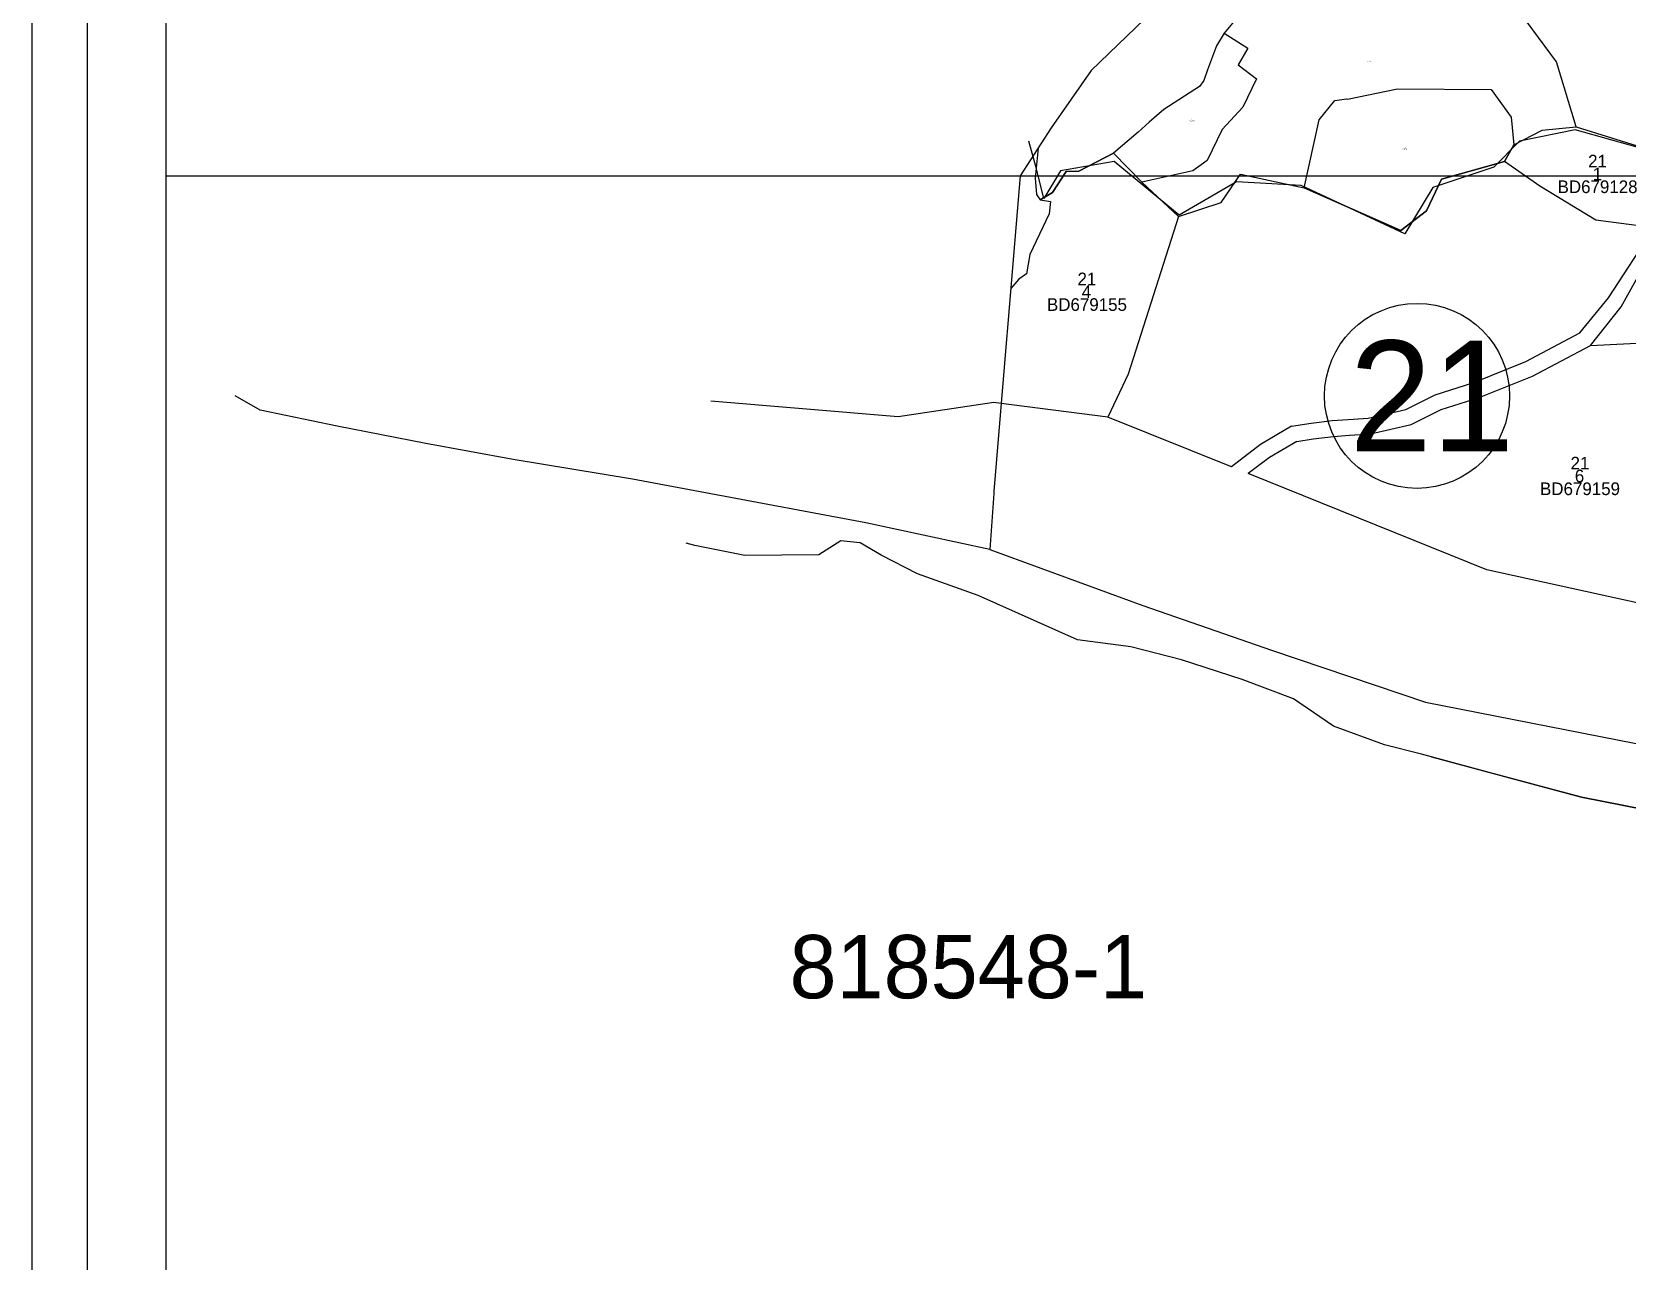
# Model space of a CAD drawing. Extents: x 547915 to 556085, y 1814738 to 1822008.
# Drawn here: x 547915 to 548924, y 1817314 to 1818091 of the extents above; entities that cross this region are included whole.
import ezdxf

# ---------------------------------------------------------------- set-up
doc = ezdxf.new("R2010")
doc.units = 0
for name, color, linetype in [('Level 10', 7, 'Continuous'), ('Level 20', 7, 'Continuous'), ('Level 32', 7, 'Continuous'), ('Level 34', 7, 'Continuous'), ('Level 40', 7, 'Continuous'), ('Level 46', 7, 'Continuous'), ('Level 54', 7, 'Continuous'), ('Level 55', 7, 'Continuous'), ('Level 63', 7, 'Continuous')]:
    doc.layers.add(name, color=color, linetype=linetype)

msp = doc.modelspace()

# ---------------------------------------------------------------- linework, layer by layer
at = {"layer": 'Level 10'}
for p, q in [((548891.6, 1818031), (548955.2, 1818011.2)), ((548598.9, 1818014.4), (548616.9, 1817996))]:
    msp.add_line(p, q, dxfattribs=at)
for points in [[(548714.1, 1818152.9), (548697.4, 1818124.6), (548668.9, 1818090.3)], [(548891.6, 1818031), (548879.2, 1818072.1), (548860.6, 1818097.3), (548863.3, 1818118.4), (548854.9, 1818122), (548847.5, 1818132.6), (548836.1, 1818153.7)], [(548668.9, 1818090.3), (548664.1, 1818082.4), (548658.4, 1818067.2), (548656.1, 1818060.3), (548653.4, 1818056.7), (548630.8, 1818042), (548621.5, 1818034.1), (548614.5, 1818027.7), (548598.9, 1818014.4)], [(548668.9, 1818090.3), (548683.9, 1818080.8), (548677.8, 1818070.3), (548689.4, 1818061.4), (548680.7, 1818043.5), (548667.7, 1818029.5), (548658.1, 1818009.7), (548649.2, 1818003.2), (548616.9, 1817996)], [(548719.6, 1817992.5), (548729, 1818035.6), (548739, 1818047.7), (548746.4, 1818048.9), (548747, 1818048.6), (548778.6, 1818055.1), (548837.8, 1818054.6), (548850.5, 1818037.2), (548852.2, 1818019.7)], [(548846.2, 1818009.2), (548852.2, 1818019.7), (548870, 1818029), (548891.6, 1818031), (548955.2, 1818011.2)], [(548852.2, 1818019.7), (548870, 1818029), (548891.6, 1818031)], [(548551.3, 1818017.6), (548549.5, 1817998.6), (548550.2, 1817988.4), (548552.6, 1817984.9), (548560.4, 1817989.5), (548569, 1818002.8), (548577.1, 1818003.1), (548598.9, 1818014.4)], [(548551.3, 1818017.6), (548549.5, 1817998.6), (548550.2, 1817988.4), (548552.6, 1817984.9)], [(548640.1, 1817974.3), (548616.9, 1817996), (548598.9, 1818014.4), (548577.1, 1818003.1), (548569, 1818002.8), (548560.4, 1817989.5), (548552.6, 1817984.9)], [(548852.2, 1818019.7), (548846.2, 1818009.2), (548806.4, 1817997.9), (548797, 1817978), (548780.6, 1817965.5), (548719.6, 1817992.5)], [(548616.9, 1817996), (548640.1, 1817974.3), (548667.1, 1817983.3), (548679.2, 1818001.1), (548719.6, 1817992.5)], [(548640.1, 1817974.3), (548667.1, 1817983.3), (548679.2, 1818001.1), (548719.6, 1817992.5), (548780.6, 1817965.5), (548797, 1817978), (548806.4, 1817997.9), (548846.2, 1818009.2)], [(548940.9, 1817967.2), (548904, 1817972), (548868.6, 1817993.5), (548846.2, 1818009.2)], [(548552.6, 1817984.9), (548559.2, 1817983.8), (548558.3, 1817976), (548546, 1817950.4), (548544, 1817938.1), (548539, 1817934.7), (548534, 1817928.8)], [(548640.1, 1817974.3), (548608.3, 1817874.7), (548595.4, 1817847.5)], [(548900.5, 1817892.9), (548942.3, 1817894.9), (548986, 1817881.3), (549022.9, 1817868.3)]]:
    msp.add_lwpolyline(points, dxfattribs=at)
at = {"layer": 'Level 32'}
for p, q in [((548595.4, 1817847.5), (548527.9, 1817856.2)), ((548673.5, 1817816.1), (548595.4, 1817847.5))]:
    msp.add_line(p, q, dxfattribs=at)
for points in [[(548711.5, 1817841.9), (548724, 1817843.7), (548737.2, 1817845.3), (548747.4, 1817846.1), (548760, 1817846.8), (548783.9, 1817852.4), (548802.4, 1817861.6), (548826.9, 1817869.4), (548859.7, 1817882.6), (548893.9, 1817900.8), (548911.9, 1817922.9), (548940.9, 1817967.2)], [(548900.5, 1817892.9), (548920.1, 1817917.2), (548945.3, 1817962.8)], [(548714.9, 1817832.2), (548725.3, 1817833.8), (548738.1, 1817835.3), (548748.1, 1817836.1), (548761.5, 1817836.9), (548787.3, 1817842.9), (548806.2, 1817852.3), (548830.3, 1817860), (548863.9, 1817873.5), (548900.5, 1817892.9)], [(548527.9, 1817856.2), (548523.3, 1817856.8), (548462.9, 1817847.7), (548344.4, 1817857.7)], [(548711.5, 1817841.9), (548692, 1817830.2), (548673.5, 1817816.1)], [(548714.9, 1817832.2), (548697.6, 1817821.9), (548684.2, 1817811.8)], [(548987.7, 1817717.5), (548835, 1817751), (548684.2, 1817811.8)], [(548962.4, 1817593.9), (548894.9, 1817607.2), (548836.5, 1817622.8), (548793.7, 1817634.3), (548770.3, 1817640.2), (548738.1, 1817652.1), (548712.8, 1817669.3), (548680.4, 1817681.6), (548641.9, 1817694), (548609.9, 1817702.2), (548576.1, 1817706.7), (548513.4, 1817734.7), (548475, 1817748.5), (548452, 1817760.2), (548438.7, 1817768), (548426.5, 1817769.3), (548412.7, 1817760.4), (548365.9, 1817760), (548334.2, 1817766.3), (548328.8, 1817767.8)], [(548987.7, 1817717.5), (548835, 1817751), (548800, 1817765.1)], [(548800, 1817632.6), (548860.3, 1817616.4), (548894.9, 1817607.2), (548962.4, 1817593.9), (548984, 1817594.7), (549006.1, 1817596.8), (549037.5, 1817596.6), (549068.9, 1817594.9), (549106.6, 1817587.3)]]:
    msp.add_lwpolyline(points, dxfattribs=at)
at = {"layer": 'Level 34'}
msp.add_lwpolyline([(548958.5, 1818010.2), (548891, 1818029.1), (548855.8, 1818022.1), (548839.4, 1818005.6), (548800.8, 1817992.8), (548783.2, 1817963.4), (548717.7, 1817993.9), (548676.7, 1817996.3), (548640.4, 1817975.2), (548599.4, 1818009.2), (548565.4, 1818003.3), (548554.9, 1817985.7), (548550.2, 1818004.5), (548545.5, 1818022.1)], dxfattribs=at)
msp.add_circle((548790.9, 1817860.9), 58.5, dxfattribs=at)
at = {"layer": 'Level 40'}
for points in [[(548520.8, 1817763.9), (548442.4, 1817780.7), (548294.8, 1817808.3), (548219.3, 1817820.7), (548164.1, 1817830.8), (548108.1, 1817841.8), (548059.4, 1817851.9), (548043.6, 1817861)], [(548520.8, 1817763.9), (548617.5, 1817728.3), (548699.6, 1817700), (548796.2, 1817667.2), (548996.1, 1817628), (549058.9, 1817616.5), (549163.6, 1817604.1), (549310, 1817588.7), (549393.5, 1817583.6), (549477.8, 1817558.2), (549682.7, 1817472.4), (549741.6, 1817444), (549786.7, 1817419.3), (549852.8, 1817369.1), (549971.2, 1817273.8)]]:
    msp.add_lwpolyline(points, dxfattribs=at)
at = {"layer": 'Level 46'}
msp.add_line((548523.2, 1817799.3), (548520.8, 1817763.9), dxfattribs=at)
msp.add_lwpolyline([(548652.8, 1818993.2), (548701.9, 1818936.2), (548751, 1818892.7), (548766.8, 1818865.7), (548772.6, 1818850.4), (548774.7, 1818832.9), (548770.4, 1818732.8), (548773.9, 1818706.9), (548784.1, 1818678.3), (548838.1, 1818601.1), (548855.6, 1818561.3), (548865.1, 1818500.1), (548860.3, 1818446.8), (548854.7, 1818417.4), (548807.1, 1818328.3), (548734.3, 1818239.6), (548683.1, 1818171.1), (548630, 1818110.2), (548584.9, 1818066.7), (548559.6, 1818030.5), (548539.9, 1818000), (548523.3, 1817800.6), (548523.2, 1817799.3)], dxfattribs=at)
at = {"layer": 'Level 54'}
for p, q in [((548000, 1817000), (548000, 1820000)), ((548000, 1818000), (552000, 1818000))]:
    msp.add_line(p, q, dxfattribs=at)
at = {"layer": 'Level 63'}
for points in [[(547915, 1814915), (556085, 1814915), (556085, 1821485), (547915, 1821485)], [(547950, 1814950), (556050, 1814950), (556050, 1821450), (547950, 1821450)]]:
    msp.add_lwpolyline(points, close=True, dxfattribs=at)

# ---------------------------------------------------------------- texts
at = {"layer": 'Level 20'}
for s, height, p in [('BD679132', 0.5, (548759.5, 1818072.1)), ('13', 0.5, (548760.7, 1818073.3)), ('22', 0.5, (548760.7, 1818072.7)), ('BD679144', 0.5, (548646.8, 1818034.6)), ('13', 0.5, (548647.9, 1818035.8)), ('23', 0.5, (548647.9, 1818035.2)), ('BD679181', 0.5, (548781.7, 1818016.7)), ('13', 0.5, (548782.9, 1818017.9)), ('24', 0.5, (548782.9, 1818017.3)), ('21', 8, (548899.1, 1818005.4)), ('1', 8, (548902.1, 1817997.3)), ('BD679128', 8, (548879.8, 1817989.2)), ('21', 8, (548576.2, 1817930.9)), ('4', 8, (548578.9, 1817922.8)), ('BD679155', 8, (548556.9, 1817914.7)), ('21', 8, (548888, 1817814.4)), ('6', 8, (548890.7, 1817806.3)), ('BD679159', 8, (548868.7, 1817798.2))]:
    msp.add_text(s, height=height, dxfattribs=at).set_placement(p)
at = {"layer": 'Level 34'}
msp.add_text('21', height=70, dxfattribs=at).set_placement((548748.2, 1817825.9))
at = {"layer": 'Level 55'}
msp.add_text('818548-1', height=40, dxfattribs=at).set_placement((548394.1, 1817480))

doc.saveas('drawing.dxf')
